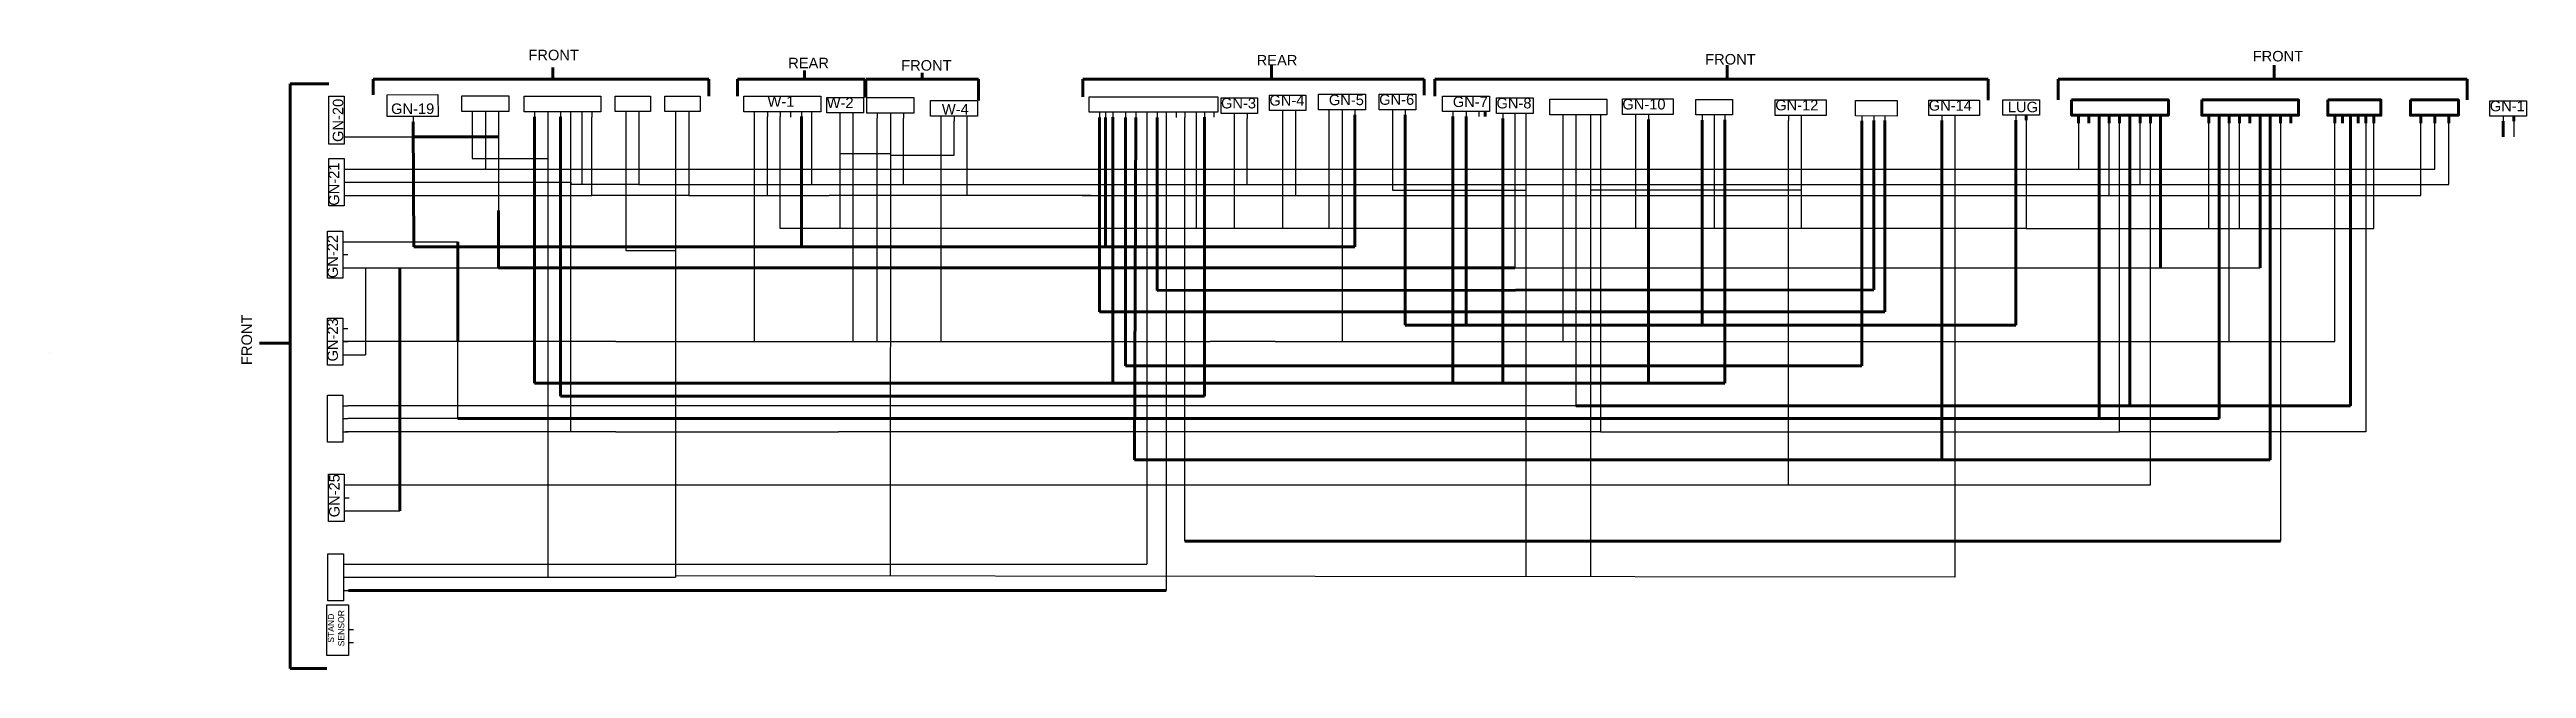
# Model space of a CAD drawing. Header units: inches. Extents: x 12786561 to 193554172, y 58310860 to 140776125.
# Drawn here: x 12786561 to 12791484, y 58310860 to 58312089 of the extents above.
import ezdxf

# ---------------------------------------------------------------- set-up
doc = ezdxf.new("R2010")
doc.units = ezdxf.units.IN
doc.header["$MEASUREMENT"] = 0
doc.styles.add('Annotative', font='arial.ttf')
doc.styles.get("Standard").update_dxf_attribs({"font": 'arial.ttf'})

# ---------------------------------------------------------------- blocks, each defined once
blk = doc.blocks.new('A$C785dddc0')
for p, q in [((1.98, 0.97), (1.98, 0)), ((4.51, 0.97), (4.51, 0.02)), ((6.95, 0.97), (6.95, 0.01))]:
    blk.add_line(p, q)
blk.add_lwpolyline([(0, 3.92), (8.97, 3.92), (8.97, 0.97), (0, 0.97)], close=True)

msp = doc.modelspace()

# ---------------------------------------------------------------- linework, layer by layer
at = {"color": 0, "lineweight": 211}
for p, q in [((12787561.1, 58312030), (12787561.1, 58312053.3)), ((12788061.4, 58312030), (12788061.4, 58312047)), ((12788989.4, 58312030), (12788989.4, 58312057.2)), ((12789895.1, 58312030), (12789895.1, 58312057.5)), ((12790982.6, 58312030), (12790982.6, 58312057.5)), ((12787115.8, 58312020.7), (12787039.5, 58312020.7)), ((12787039.5, 58312020.7), (12787039.5, 58310859.6)), ((12787204.1, 58311999), (12787204.1, 58312030)), ((12787204.1, 58312030), (12787871.3, 58312030)), ((12787871.3, 58312030), (12787871.3, 58311996.2)), ((12787928.4, 58311995.9), (12787928.4, 58312030)), ((12787928.4, 58312030), (12788098.8, 58312030)), ((12788098.8, 58312030), (12788181.5, 58312030)), ((12788181.5, 58312030), (12788181.5, 58311993.5)), ((12788183.5, 58311993.4), (12788183.5, 58312030)), ((12788183.5, 58312030), (12788407.3, 58312030)), ((12788295.3, 58312030), (12788295.3, 58312042.2)), ((12788407.3, 58312030), (12788407.3, 58311987.4)), ((12788627.2, 58312030), (12788614.4, 58312030)), ((12788614.4, 58312030), (12788614.4, 58311994.8)), ((12788627.2, 58312030), (12789292.8, 58312030)), ((12789292.8, 58312030), (12789292.8, 58311998.2)), ((12789314.4, 58311996.3), (12789314.4, 58312030)), ((12789314.4, 58312030), (12790414.1, 58312030)), ((12790414.1, 58312030), (12790414.1, 58311988.2)), ((12790553.2, 58311988.8), (12790553.2, 58312030)), ((12790553.2, 58312030), (12791366.1, 58312030)), ((12791366.1, 58312030), (12791366.1, 58311988.8)), ((12789414.6, 58311965.5), (12789414.6, 58311955.4)), ((12790489.5, 58311958.1), (12790489.5, 58311948.2)), ((12790593.8, 58311958.1), (12790593.8, 58311942.6)), ((12790614.2, 58311958.1), (12790614.2, 58311942.6)), ((12790634.5, 58311958.1), (12790634.5, 58311942.6)), ((12790654.9, 58311958.1), (12790654.9, 58311942.6)), ((12790675.3, 58311958.1), (12790675.3, 58311942.6)), ((12790695.7, 58311958.1), (12790695.7, 58311942.6)), ((12790716, 58311958.1), (12790716, 58311942.6)), ((12790736.4, 58311958.1), (12790736.4, 58311942.6)), ((12790756.8, 58311958.1), (12790756.8, 58311942.6)), ((12790852.6, 58311958.1), (12790852.6, 58311942.6)), ((12790872.9, 58311958.1), (12790872.9, 58311942.6)), ((12790893.3, 58311958.1), (12790893.3, 58311942.6)), ((12790913.7, 58311958.1), (12790913.7, 58311942.6)), ((12790934.1, 58311958.1), (12790934.1, 58311942.6)), ((12790954.4, 58311958.1), (12790954.4, 58311942.6)), ((12790974.8, 58311958.1), (12790974.8, 58311942.6)), ((12790995.2, 58311958.1), (12790995.2, 58311942.6)), ((12791015.6, 58311958.1), (12791015.6, 58311942.6)), ((12791103.2, 58311958.1), (12791103.2, 58311942.6)), ((12791118.6, 58311958.1), (12791118.6, 58311942.6)), ((12791134, 58311958.1), (12791134, 58311942.6)), ((12791149.4, 58311958.1), (12791149.4, 58311942.6)), ((12791164.9, 58311958.1), (12791164.9, 58311942.6)), ((12791180.3, 58311958.1), (12791180.3, 58311942.6)), ((12791274.1, 58311958.1), (12791274.1, 58311942.6)), ((12791302.1, 58311958.1), (12791302.1, 58311942.6)), ((12791330, 58311958.1), (12791330, 58311942.6)), ((12791459.1, 58311956.2), (12791458.9, 58311946.3)), ((12790208.4, 58311567.7), (12790208.4, 58311947.6)), ((12790695.7, 58311381.3), (12790695.7, 58311942.6)), ((12791134, 58311381.3), (12791134, 58311942.6)), ((12787372.4, 58311706.9), (12787372.4, 58311508.9)), ((12788647.9, 58311567.7), (12789569, 58311567.7)), ((12787039.5, 58311505.6), (12786978.3, 58311505.6)), ((12788699.7, 58311460.5), (12789372.1, 58311460.5)), ((12789594.5, 58311381.3), (12790695.7, 58311381.3)), ((12790695.7, 58311381.3), (12791134, 58311381.3)), ((12790634.5, 58311355.9), (12790872.9, 58311355.9)), ((12790995.2, 58311112.6), (12788817.7, 58311112.6)), ((12787155.1, 58311014.6), (12788780.2, 58311014.6)), ((12787039.5, 58310859.6), (12787111.8, 58310859.6))]:
    msp.add_line(p, q, dxfattribs=at)
for p, q in [((12787283.8, 58311955.8), (12787283.9, 58311945.4)), ((12787401.2, 58311965.9), (12787401.2, 58311955.7)), ((12787427.6, 58311965.9), (12787427.6, 58311956)), ((12787453, 58311965.9), (12787453, 58311955.8)), ((12787524.7, 58311965.1), (12787524.7, 58311954.9)), ((12787551.1, 58311965.1), (12787551.1, 58311955.2)), ((12787576.5, 58311965.1), (12787576.5, 58311955)), ((12787596.7, 58311965.1), (12787596.7, 58311954.7)), ((12787618.6, 58311965.1), (12787618.6, 58311955.5)), ((12787638.9, 58311965.1), (12787638.9, 58311954.7)), ((12787706.1, 58311965.5), (12787706.1, 58311955.3)), ((12787732.5, 58311965.5), (12787732.5, 58311955.6)), ((12787804.9, 58311965.5), (12787804.9, 58311955.3)), ((12787831.3, 58311965.5), (12787831.3, 58311955.6)), ((12787961.5, 58311965.1), (12787961.5, 58311954.9)), ((12787987.9, 58311965.1), (12787987.9, 58311955.2)), ((12788013.4, 58311965.1), (12788013.4, 58311955)), ((12788033.5, 58311965.1), (12788033.5, 58311954.7)), ((12788055.5, 58311965.1), (12788055.5, 58311955.5)), ((12788075.7, 58311965.1), (12788075.7, 58311954.7)), ((12788132, 58311962.8), (12788132, 58311952.9)), ((12788157.4, 58311962.8), (12788157.4, 58311952.7)), ((12788206.1, 58311962.6), (12788206.1, 58311952.5)), ((12788232.5, 58311962.6), (12788232.5, 58311952.7)), ((12788258, 58311962.6), (12788258, 58311952.5)), ((12788647.9, 58311964), (12788647.9, 58311953.8)), ((12788674.3, 58311964), (12788674.3, 58311954.1)), ((12788699.7, 58311964), (12788699.7, 58311953.9)), ((12788719.9, 58311964), (12788719.9, 58311953.6)), ((12788741.8, 58311964), (12788741.8, 58311954.4)), ((12788762.1, 58311964), (12788762.1, 58311953.6)), ((12788915.6, 58311961.8), (12788915.6, 58311951.9)), ((12788941.1, 58311961.8), (12788941.1, 58311951.7)), ((12789011.7, 58311967.4), (12789011.7, 58311957.5)), ((12789037.1, 58311967.4), (12789037.1, 58311957.3)), ((12789230.1, 58311969.1), (12789230.1, 58311959.2)), ((12789255.5, 58311969.1), (12789255.5, 58311959)), ((12789449.5, 58311961.8), (12789449.5, 58311951.9)), ((12789473.2, 58311961.8), (12789473.2, 58311952.6)), ((12789494.9, 58311961.8), (12789494.9, 58311952.6)), ((12789569, 58311959.3), (12789569, 58311949.4)), ((12789594.5, 58311959.3), (12789594.5, 58311949.2)), ((12789713.3, 58311959.8), (12789713.3, 58311949.9)), ((12789738.8, 58311959.8), (12789738.8, 58311949.7)), ((12789845.5, 58311958.7), (12789845.5, 58311948.7)), ((12789869.2, 58311958.7), (12789869.2, 58311949.4)), ((12789890.9, 58311958.7), (12789890.9, 58311949.4)), ((12790017.1, 58311958), (12790017.1, 58311948.1)), ((12790042.6, 58311958), (12790042.6, 58311947.9)), ((12790162.9, 58311956.9), (12790162.9, 58311946.9)), ((12790186.7, 58311956.9), (12790186.7, 58311947.6)), ((12790208.4, 58311956.9), (12790208.4, 58311947.6)), ((12790322.2, 58311957.4), (12790322.2, 58311947.5)), ((12790347.7, 58311957.4), (12790347.7, 58311947.3)), ((12790469.3, 58311958.1), (12790469.3, 58311948.2)), ((12791437.5, 58311956.2), (12791437.5, 58311946.3)), ((12787146.5, 58311851), (12787156.6, 58311851)), ((12787146.5, 58311825.5), (12787156.4, 58311825.5)), ((12787146.5, 58311799.1), (12787156.7, 58311799.1)), ((12787144.1, 58311706.9), (12787154.2, 58311706.9)), ((12787144.1, 58311681.4), (12787154, 58311681.4)), ((12787144.1, 58311655.1), (12787154.2, 58311655.1)), ((12787144, 58311534.4), (12787154.1, 58311534.4)), ((12787144, 58311508.9), (12787153.9, 58311508.9)), ((12787144, 58311482.6), (12787154.2, 58311482.6)), ((12787144, 58311381.3), (12787154.1, 58311381.3)), ((12787144, 58311355.9), (12787153.9, 58311355.9)), ((12787144, 58311329.5), (12787154.2, 58311329.5)), ((12787146.5, 58311224.2), (12787156.6, 58311224.2)), ((12787146.5, 58311198.7), (12787156.4, 58311198.7)), ((12787146.5, 58311172.3), (12787156.6, 58311172.3)), ((12787145, 58311066.4), (12787155.1, 58311066.4)), ((12787145, 58311040.9), (12787154.9, 58311040.9)), ((12787145, 58311014.6), (12787155.1, 58311014.6)), ((12787155.1, 58310936.8), (12787165.4, 58310936.9))]:
    msp.add_line(p, q)
at = {"color": 250, "lineweight": -3}
for p, q in [((12787401.2, 58311955.7), (12787401.2, 58311872.2)), ((12787453, 58311955.8), (12787453, 58311769)), ((12787551.1, 58311955.2), (12787551.1, 58311040.9)), ((12787706.1, 58311955.3), (12787706.1, 58311689.9)), ((12787804.9, 58311955.3), (12787804.9, 58311043.2)), ((12788013.4, 58311733.2), (12788013.4, 58311955)), ((12788132, 58311952.9), (12788132, 58311882.5)), ((12788232.5, 58311952.7), (12788231.7, 58311042.8)), ((12788915.6, 58311951.9), (12788915.6, 58311733.2)), ((12789011.7, 58311957.5), (12789011.7, 58311733.2)), ((12789103.7, 58311959.1), (12789103.7, 58311733.2)), ((12789230.1, 58311959.2), (12789230.1, 58311809.1)), ((12789473.2, 58311952.6), (12789473.2, 58311655.1)), ((12789494.9, 58311952.6), (12789494.9, 58311041.7)), ((12789623.9, 58311948.5), (12789623.9, 58311041.6)), ((12789713.3, 58311949.9), (12789713.3, 58311802.1)), ((12789869.2, 58311949.4), (12789869.2, 58311802.1)), ((12787167.5, 58311915.5), (12787284, 58311915.5)), ((12788358.6, 58311946.8), (12788358.6, 58311878.4)), ((12790042.6, 58311947.9), (12790042.6, 58311802.1)), ((12790347.7, 58311947.3), (12790347.7, 58311040.9)), ((12790489.5, 58311948.2), (12790489.5, 58311733.2)), ((12790852.6, 58311733.2), (12790852.6, 58311942.6)), ((12790913.7, 58311733.2), (12790913.7, 58311942.6)), ((12791180.3, 58311733.2), (12791180.3, 58311942.6)), ((12791458.9, 58311946.3), (12791458.9, 58311915.4)), ((12787401.2, 58311872.2), (12787551.1, 58311872.2)), ((12788132, 58311882.5), (12788232.5, 58311882.4)), ((12788132, 58311882.5), (12788132, 58311733.2)), ((12788358.6, 58311878.4), (12788232.5, 58311878.5)), ((12789230.1, 58311809.1), (12789494.9, 58311809.1)), ((12789713.3, 58311809.1), (12789623.9, 58311809.1)), ((12789869.2, 58311809.1), (12789713.3, 58311809.1)), ((12789713.3, 58311802.1), (12789713.3, 58311733.2)), ((12790042.6, 58311809.1), (12789869.2, 58311809.1)), ((12789869.2, 58311802.1), (12789869.2, 58311733.2)), ((12790042.6, 58311802.1), (12790042.6, 58311733.2)), ((12788839.9, 58311733.2), (12788013.4, 58311733.2)), ((12789103.7, 58311733.2), (12788839.9, 58311733.2)), ((12790489.5, 58311733.2), (12789103.7, 58311733.2)), ((12790489.5, 58311733.2), (12790852.6, 58311733.2)), ((12790852.6, 58311733.2), (12790913.7, 58311733.2)), ((12790913.7, 58311733.2), (12791180.3, 58311733.2)), ((12787154.2, 58311655.1), (12787453, 58311655.1)), ((12787706.1, 58311689.9), (12787804.9, 58311689.9)), ((12789473.2, 58311655.1), (12790756.8, 58311655.1)), ((12790756.8, 58311655.1), (12790954.4, 58311655.1)), ((12787154.2, 58311482.6), (12787188.8, 58311482.6)), ((12787156.6, 58311172.3), (12787257.1, 58311172.3)), ((12787608.1, 58311066.4), (12787804.9, 58311066.4)), ((12788231.7, 58311066.4), (12788741.8, 58311066.4)), ((12787154.9, 58311040.9), (12787804.9, 58311040.9)), ((12790347.7, 58311040.9), (12787804.9, 58311043.2)), ((12787804.9, 58311043.2), (12787804.9, 58311040.9))]:
    msp.add_line(p, q, dxfattribs=at)
at = {"color": 252}
for p, q in [((12787427.6, 58311956), (12787427.6, 58311851)), ((12788817.7, 58311112.6), (12788817.7, 58311953.6)), ((12790593.8, 58311942.6), (12790593.8, 58311851)), ((12790995.2, 58311942.6), (12790995.2, 58311112.6)), ((12791302.1, 58311851), (12791302.1, 58311942.6)), ((12787156.6, 58311851), (12787425.4, 58311851)), ((12787427.6, 58311851), (12787425.4, 58311851)), ((12787427.6, 58311851), (12790593.8, 58311851)), ((12790593.8, 58311851), (12791302.1, 58311851))]:
    msp.add_line(p, q, dxfattribs=at)
at = {"color": 40, "lineweight": 211, "true_color": 0xf8d731}
for p, q in [((12787524.7, 58311426.4), (12787524.7, 58311954.9)), ((12788659.7, 58311953.8), (12788659.7, 58311697.1)), ((12788674.3, 58311954.1), (12788674.3, 58311426.4)), ((12789155.5, 58311697.1), (12789155.5, 58311959.1)), ((12788674.3, 58311426.4), (12787524.7, 58311426.4))]:
    msp.add_line(p, q, dxfattribs=at)
at = {"color": 159, "lineweight": 211, "true_color": 0x22346e}
for p, q in [((12787576.5, 58311955), (12787576.5, 58311400)), ((12788856.7, 58311400), (12788856.7, 58311954.4)), ((12787576.5, 58311400), (12788856.7, 58311400))]:
    msp.add_line(p, q, dxfattribs=at)
at = {"color": 170, "lineweight": -3}
for p, q in [((12787596.7, 58311954.7), (12787596.7, 58311329.5)), ((12789643.8, 58311948.5), (12789643.8, 58311329.5)), ((12790675.3, 58311329.5), (12790675.3, 58311942.6)), ((12791164.9, 58311942.6), (12791164.9, 58311329.5)), ((12787596.7, 58311329.5), (12787149.1, 58311329.5)), ((12787686.7, 58311329.5), (12787596.7, 58311329.5)), ((12787686.7, 58311329.5), (12788129.2, 58311329.5)), ((12789643.8, 58311329.5), (12788129.2, 58311329.5)), ((12789643.8, 58311329.5), (12790675.3, 58311329.5)), ((12791164.9, 58311329.5), (12790675.3, 58311329.5))]:
    msp.add_line(p, q, dxfattribs=at)
at = {"color": 4}
for p, q in [((12787618.6, 58311955.5), (12787618.6, 58311820.7)), ((12787732.5, 58311955.6), (12787732.5, 58311820.7)), ((12788075.7, 58311954.7), (12788075.7, 58311820.7)), ((12788258, 58311820.7), (12788258, 58311952.5)), ((12788941.1, 58311820.7), (12788941.1, 58311951.7)), ((12790716, 58311820.7), (12790716, 58311942.6)), ((12791330, 58311820.7), (12791330, 58311942.6)), ((12787156.4, 58311825.5), (12787597.8, 58311825.5)), ((12787597.8, 58311820.7), (12787597.8, 58311825.5)), ((12787732.5, 58311820.7), (12787597.8, 58311820.7)), ((12787732.5, 58311820.7), (12788393.9, 58311820.7)), ((12788393.9, 58311820.7), (12788728.3, 58311820.7)), ((12788728.3, 58311820.7), (12788941.1, 58311820.7)), ((12788941.1, 58311820.7), (12790716, 58311820.7)), ((12790695.7, 58311820.7), (12791330, 58311820.7))]:
    msp.add_line(p, q, dxfattribs=at)
at = {"color": 30}
for p, q in [((12787638.9, 58311799.1), (12787638.9, 58311954.7)), ((12787831.3, 58311955.6), (12787831.3, 58311820.7)), ((12787987.9, 58311799.1), (12787987.9, 58311955.2)), ((12789037.1, 58311957.3), (12789037.1, 58311799.1)), ((12788384.1, 58311946.5), (12788384.1, 58311799.1)), ((12790654.9, 58311799.1), (12790654.9, 58311942.6)), ((12791274.1, 58311799.1), (12791274.1, 58311942.6)), ((12787831.3, 58311820.7), (12787831.3, 58311799.1)), ((12787156.7, 58311799.1), (12787638.9, 58311799.1)), ((12787831.3, 58311799.1), (12787638.9, 58311799.1)), ((12787831.3, 58311799.1), (12788110.2, 58311799.1)), ((12788595.2, 58311799.1), (12788110.2, 58311799.1)), ((12788631.1, 58311799.1), (12788595.2, 58311799.1)), ((12788613.1, 58311799.1), (12789037.1, 58311799.1)), ((12789037.1, 58311799.1), (12790654.9, 58311799.1)), ((12790654.9, 58311799.1), (12791274.1, 58311799.1))]:
    msp.add_line(p, q, dxfattribs=at)
at = {"color": 25, "lineweight": -3}
for p, q in [((12787961.5, 58311954.9), (12787961.5, 58311508.9)), ((12788157.4, 58311952.7), (12788157.4, 58311508.9)), ((12788206.1, 58311508.9), (12788206.1, 58311952.5)), ((12789130, 58311959.3), (12789130, 58311508.9)), ((12789569, 58311949.4), (12789569, 58311508.9)), ((12788332.3, 58311946.5), (12788332.3, 58311508.9)), ((12790893.3, 58311508.9), (12790893.3, 58311942.6)), ((12791103.2, 58311508.9), (12791103.2, 58311942.6)), ((12787686.4, 58311508.9), (12787144, 58311508.9)), ((12787686.4, 58311508.9), (12788868, 58311508.9)), ((12788997.2, 58311508.9), (12788868, 58311508.9)), ((12788997.2, 58311508.9), (12789569, 58311508.9)), ((12789569, 58311508.9), (12790893.3, 58311508.9)), ((12790893.3, 58311508.9), (12791103.2, 58311508.9))]:
    msp.add_line(p, q, dxfattribs=at)
at = {"color": 3, "lineweight": 211}
for p, q in [((12788055.5, 58311955.5), (12788055.5, 58311697.1)), ((12790872.9, 58311355.9), (12790872.9, 58311942.6)), ((12788055.5, 58311697.1), (12788659.7, 58311697.1)), ((12788659.7, 58311697.1), (12789155.5, 58311697.1)), ((12787372.4, 58311355.9), (12790634.5, 58311355.9))]:
    msp.add_line(p, q, dxfattribs=at)
at = {"color": 152, "lineweight": 211, "true_color": 0x2776bb}
for p, q in [((12788647.9, 58311953.8), (12788647.9, 58311567.7)), ((12789569, 58311567.7), (12790208.4, 58311567.7))]:
    msp.add_line(p, q, dxfattribs=at)
at = {"lineweight": -3}
for p, q in [((12788659.7, 58311964), (12788659.7, 58311953.8)), ((12788780.2, 58311964), (12788780.2, 58311953.6)), ((12788800.4, 58311964), (12788800.4, 58311953.6)), ((12788817.7, 58311964), (12788817.7, 58311953.6)), ((12788839.9, 58311964), (12788839.9, 58311954.4)), ((12788856.7, 58311964), (12788856.7, 58311954.4)), ((12788875, 58311964), (12788875, 58311954.4)), ((12789594.5, 58311949.2), (12789594.5, 58311381.3)), ((12789623.9, 58311959.3), (12789623.9, 58311948.5)), ((12789643.8, 58311959.3), (12789643.8, 58311948.5)), ((12787146.5, 58311915.5), (12787167.5, 58311915.5)), ((12789594.5, 58311381.3), (12787154.1, 58311381.3))]:
    msp.add_line(p, q, dxfattribs=at)
at = {"color": 12, "lineweight": 211}
for p, q in [((12788699.7, 58311460.5), (12788699.7, 58311953.9)), ((12789255.5, 58311959), (12789255.5, 58311541.3)), ((12789376.5, 58311541.3), (12789376.5, 58311955.6)), ((12789845.5, 58311948.7), (12789845.5, 58311541.3)), ((12790469.3, 58311541.3), (12790469.3, 58311948.2)), ((12790756.8, 58311655.1), (12790756.8, 58311942.6)), ((12790954.4, 58311655.1), (12790954.4, 58311942.6)), ((12791437.5, 58311946.3), (12791437.5, 58311915.4)), ((12789255.5, 58311541.3), (12789376.5, 58311541.3)), ((12789376.5, 58311541.3), (12789845.5, 58311541.3)), ((12789845.5, 58311541.3), (12790469.3, 58311541.3)), ((12789372.1, 58311460.5), (12790162.9, 58311460.5))]:
    msp.add_line(p, q, dxfattribs=at)
at = {"color": 116, "lineweight": 211, "true_color": 0x136734}
for p, q in [((12788719.9, 58311953.6), (12788717.6, 58311273.7)), ((12790322.2, 58311273.7), (12790322.2, 58311947.5)), ((12790974.8, 58311942.6), (12790974.8, 58311273.7)), ((12788717.6, 58311273.7), (12790322.2, 58311273.7)), ((12790974.8, 58311273.7), (12790322.2, 58311273.7))]:
    msp.add_line(p, q, dxfattribs=at)
at = {"color": 54, "lineweight": -3}
for p, q in [((12788741.8, 58311954.4), (12788741.8, 58311066.4)), ((12787145, 58311066.4), (12787608.1, 58311066.4)), ((12787804.9, 58311066.4), (12788231.7, 58311066.4))]:
    msp.add_line(p, q, dxfattribs=at)
at = {"color": 252, "lineweight": 211, "true_color": 0x939598}
for p, q in [((12788762.1, 58311953.6), (12788762.4, 58311610)), ((12790186.7, 58311611.3), (12790186.7, 58311947.6)), ((12788762.4, 58311610), (12790186.7, 58311611.3))]:
    msp.add_line(p, q, dxfattribs=at)
at = {"color": 51, "lineweight": -3}
msp.add_line((12788780.2, 58311953.6), (12788780.2, 58311014.5), dxfattribs=at)
at = {"color": 7, "lineweight": -3}
msp.add_line((12788839.9, 58311954.4), (12788839.9, 58311733.2), dxfattribs=at)
at = {"color": 2, "lineweight": 211}
for p, q in [((12789350.1, 58311955.4), (12789350.1, 58311426.4)), ((12789449.5, 58311951.9), (12789449.5, 58311426.4)), ((12789738.8, 58311949.7), (12789738.8, 58311426.4)), ((12789890.9, 58311949.4), (12789890.9, 58311426.4)), ((12787283.9, 58311945.4), (12787285.3, 58311697.1)), ((12787285.3, 58311697.1), (12788055.5, 58311697.1)), ((12789449.5, 58311426.4), (12788674.3, 58311426.4)), ((12789738.8, 58311426.4), (12789449.5, 58311426.4)), ((12789890.9, 58311426.4), (12789738.8, 58311426.4))]:
    msp.add_line(p, q, dxfattribs=at)
at = {"color": 1, "lineweight": 140}
for p, q in [((12787284, 58311915.5), (12787453, 58311915.5)), ((12787453, 58311769), (12787453, 58311655.1)), ((12787257.1, 58311172.3), (12787257.1, 58311655.1)), ((12789473.2, 58311655.1), (12787453, 58311655.1))]:
    msp.add_line(p, q, dxfattribs=at)
at = {"color": 231, "lineweight": -3}
for p, q in [((12790017.1, 58311224.2), (12790017.1, 58311948.1)), ((12790736.4, 58311224.2), (12790736.4, 58311942.6)), ((12787146.5, 58311224.2), (12787957.5, 58311224.2)), ((12787957.5, 58311224.2), (12790017.1, 58311224.2)), ((12790017.1, 58311224.2), (12790736.4, 58311224.2))]:
    msp.add_line(p, q, dxfattribs=at)
at = {"color": 7, "lineweight": 211, "true_color": 0xffffff}
msp.add_line((12790162.9, 58311946.9), (12790162.9, 58311460.5), dxfattribs=at)
at = {"color": 7, "lineweight": 211}
msp.add_line((12790634.5, 58311355.9), (12790634.5, 58311942.6), dxfattribs=at)
at = {"color": 92}
for p, q in [((12787154.2, 58311706.9), (12787372.4, 58311706.9)), ((12787372.4, 58311355.9), (12787372.4, 58311508.9)), ((12787372.4, 58311355.9), (12787153.9, 58311355.9))]:
    msp.add_line(p, q, dxfattribs=at)
at = {"color": 1}
msp.add_line((12787188.8, 58311655.1), (12787188.8, 58311482.6), dxfattribs=at)
at = {"color": 32, "true_color": 0xcd6928}
msp.add_line((12787155.1, 58310911.4), (12787165.4, 58310911.4), dxfattribs=at)
for points in [[(12787231.9, 58311999), (12787333, 58311999.1), (12787333.1, 58311955.8), (12787232, 58311955.7)], [(12788985.4, 58311998.2), (12789058.2, 58311998.2), (12789058.2, 58311967.4), (12788985.4, 58311967.4)], [(12789203.7, 58311999.8), (12789276.6, 58311999.8), (12789276.6, 58311969.1), (12789203.7, 58311969.1)], [(12787380.5, 58311996.6), (12787474.1, 58311996.6), (12787474.1, 58311965.9), (12787380.5, 58311965.9)], [(12787504, 58311995.9), (12787656.9, 58311995.9), (12787656.9, 58311965.1), (12787504, 58311965.1)], [(12787685.4, 58311996.2), (12787755.6, 58311996.2), (12787755.6, 58311965.5), (12787685.4, 58311965.5)], [(12787784.2, 58311996.2), (12787854.4, 58311996.2), (12787854.4, 58311965.5), (12787784.2, 58311965.5)], [(12787940.9, 58311995.9), (12788093.7, 58311995.9), (12788093.7, 58311965.1), (12787940.9, 58311965.1)], [(12788105.6, 58311993.5), (12788178.5, 58311993.5), (12788178.5, 58311962.8), (12788105.6, 58311962.8)], [(12788185.5, 58311993.4), (12788279, 58311993.4), (12788279, 58311962.6), (12788185.5, 58311962.6)], [(12788627.2, 58311994.8), (12788882.9, 58311994.8), (12788882.9, 58311964), (12788627.2, 58311964)], [(12788889.3, 58311992.6), (12788962.1, 58311992.6), (12788962.1, 58311961.8), (12788889.3, 58311961.8)], [(12789436.8, 58311992.6), (12789509.7, 58311992.6), (12789509.7, 58311961.8), (12789436.8, 58311961.8)], [(12789542.7, 58311990.1), (12789656.3, 58311990.1), (12789656.3, 58311959.3), (12789542.7, 58311959.3)], [(12789687, 58311990.5), (12789788, 58311990.5), (12789788, 58311959.8), (12789687, 58311959.8)], [(12789832.8, 58311989.4), (12789905.6, 58311989.4), (12789905.6, 58311958.7), (12789832.8, 58311958.7)], [(12789990.8, 58311988.8), (12790091.8, 58311988.8), (12790091.8, 58311958), (12789990.8, 58311958)], [(12790150.3, 58311987.6), (12790233.3, 58311987.2), (12790233.3, 58311956.5), (12790150.3, 58311956.9)], [(12790295.9, 58311988.2), (12790397, 58311988.2), (12790397, 58311957.4), (12790295.9, 58311957.4)], [(12790443, 58311988.8), (12790515.8, 58311988.8), (12790515.8, 58311958.1), (12790443, 58311958.1)], [(12791411.1, 58311987), (12791484, 58311987), (12791484, 58311956.2), (12791411.1, 58311956.2)], [(12787115.8, 58311778.5), (12787115.8, 58311872), (12787146.5, 58311872), (12787146.5, 58311778.5)], [(12787113.3, 58311634.4), (12787113.3, 58311727.9), (12787144.1, 58311727.9), (12787144.1, 58311634.4)], [(12787113.3, 58311461.9), (12787113.3, 58311555.4), (12787144, 58311555.4), (12787144, 58311461.9)], [(12787113.3, 58311308.8), (12787113.3, 58311402.4), (12787144, 58311402.4), (12787144, 58311308.8)], [(12787115.7, 58311151.7), (12787115.7, 58311245.2), (12787146.5, 58311245.2), (12787146.5, 58311151.7)], [(12787114.2, 58310993.9), (12787114.2, 58311087.4), (12787145, 58311087.4), (12787145, 58310993.9)], [(12787111.8, 58310885), (12787111.8, 58310986.1), (12787155.1, 58310986.1), (12787155.1, 58310885)]]:
    msp.add_lwpolyline(points, close=True)
at = {"lineweight": -3}
msp.add_lwpolyline([(12787146.5, 58311900.8), (12787115.8, 58311900.8), (12787115.8, 58311995.9), (12787146.5, 58311995.9)], close=True, dxfattribs=at)
at = {"color": 0, "lineweight": 211}
for points in [[(12790579.8, 58311988.8), (12790772.3, 58311988.8), (12790772.3, 58311958.1), (12790579.8, 58311958.1)], [(12790838.5, 58311988.8), (12791031.1, 58311988.8), (12791031.1, 58311958.1), (12790838.5, 58311958.1)], [(12791089.1, 58311988.8), (12791194.8, 58311988.8), (12791194.8, 58311958.1), (12791089.1, 58311958.1)], [(12791253.3, 58311988.8), (12791348.6, 58311988.8), (12791348.6, 58311958.1), (12791253.3, 58311958.1)]]:
    msp.add_lwpolyline(points, close=True, dxfattribs=at)

# ---------------------------------------------------------------- block references
at = {"xscale": 10.42892128006257, "yscale": 10.42892128006257, "zscale": 10.42892128006257}
for p in [(12789083, 58311959.1), (12788311.6, 58311946.5), (12789329.4, 58311955.4)]:
    msp.add_blockref('A$C785dddc0', p, dxfattribs=at)

# ---------------------------------------------------------------- texts
at = {"attachment_point": 1, "style": 'Annotative'}
for s, width, gutter_width, heights, insert, char_height in [('FRONT', 50.748, 1.22, [0], (12787512.7, 58312088.3), 20.86), ('REAR', 50.748, 1.22, [0], (12788029.1, 58312072.4), 20.86), ('FRONT', 50.748, 1.22, [0], (12788253.6, 58312067.7), 20.86), ('REAR', 50.748, 1.22, [0], (12788960.2, 58312077.9), 20.86), ('FRONT', 50.748, 1.22, [0], (12789851.6, 58312079.8), 20.86), ('FRONT', 50.748, 1.22, [0], (12790939.8, 58312085.9), 20.86), ('GN-4', 30.749, 10.4, [21], (12788985.4, 58311998.2), 20.86), ('GN-5', 30.749, 10.4, [21], (12789103.7, 58311999.1), 20.86), ('GN-6', 30.749, 10.4, [21], (12789203.7, 58311999.8), 20.86), ('\\pxqc;GN-19', 30.749, 10.4, [90.5], (12787267.3, 58311981.6), 20.858), ('W-1', 30.749, 10.4, [7.56], (12787987.9, 58311995.9), 20.86), ('W-2', 30.749, 10.4, [90.5], (12788105.6, 58311993.5), 20.86), ('GN-3', 30.749, 10.4, [90.5], (12788889.3, 58311992.6), 20.86), ('GN-7', 30.749, 10.4, [21], (12789350.1, 58311995.4), 20.86), ('GN-8', 30.749, 10.4, [21], (12789436.8, 58311992.6), 20.86), ('GN-10', 30.749, 10.4, [90.5], (12789687, 58311990.5), 20.86), ('GN-12', 30.749, 10.4, [90.5], (12789990.8, 58311988.8), 20.86), ('GN-14', 30.749, 10.4, [90.5], (12790295.9, 58311988.2), 20.86), ('LUG', 30.749, 10.4, [21], (12790453.2, 58311985), 20.86), ('GN-1', 30.749, 10.4, [21], (12791411.1, 58311987), 20.86)]:
    msp.add_mtext_dynamic_manual_height_columns(s, width=width, gutter_width=gutter_width, heights=heights, dxfattribs=dict(at, insert=insert, char_height=char_height))
at = {"attachment_point": 1, "rotation": 90, "style": 'Annotative'}
for s, width, gutter_width, heights, insert, char_height in [('GN-20', 7.397, 1.22, [0], (12787123.9, 58311905.1), 20.86), ('GN-21', 30.749, 10.4, [7.56], (12787115.8, 58311778.5), 20.86), ('GN-22', 30.749, 10.4, [48.2], (12787113.3, 58311634.7), 20.86), ('FRONT', 50.748, 1.22, [0], (12786942.4, 58311462.1), 20.86), ('GN-23', 30.749, 10.4, [7.56], (12787113.3, 58311469.2), 20.86), ('GN-25', 30.749, 10.4, [7.56], (12787116.5, 58311159.7), 20.86), ('\\pxqc;STAND SENSOR', 30.749, 10.4, [90.5], (12787114.2, 58310924.1), 12.219)]:
    msp.add_mtext_dynamic_manual_height_columns(s, width=width, gutter_width=gutter_width, heights=heights, dxfattribs=dict(at, insert=insert, char_height=char_height))
at = {"insert": (12788334.5, 58311980.5), "char_height": 20.86, "width": 71.928, "attachment_point": 1, "style": 'Annotative'}
msp.add_mtext('W-4', dxfattribs=at)
at = {"color": 0, "lineweight": 211, "char_height": 0.244, "attachment_point": 1}
for width, insert in [(82.863, (12786585.5, 58311601.1)), (98.209, (12786560.9, 58311503)), (92.072, (12786560.9, 58311487.7))]:
    msp.add_mtext_dynamic_manual_height_columns('FRONT', width=width, gutter_width=1.22, heights=[0], dxfattribs=dict(at, insert=insert))

doc.saveas('drawing.dxf')
